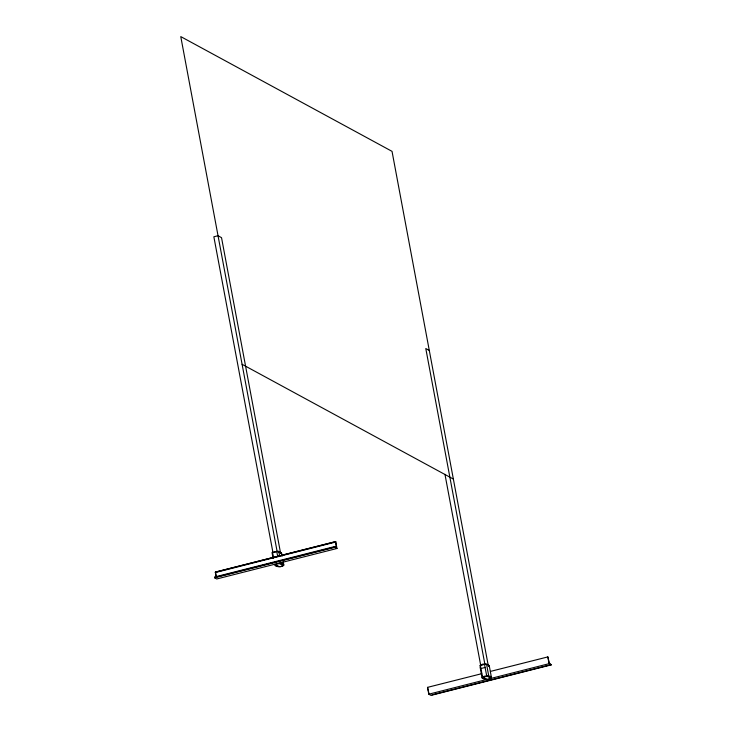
<?xml version="1.0" encoding="UTF-8"?>
<svg xmlns="http://www.w3.org/2000/svg" width="732" height="732" viewBox="0 0 732 732"><rect width="100%" height="100%" fill="white"/><g stroke="black" fill="none" stroke-linecap="round" stroke-linejoin="round"><path stroke-width="1.1" d="M335.631 541.588L336.299 547.316L334.863 546.511L214.586 577.017L214.567 577.777L216.727 578.975L336.995 548.469L335.631 541.588L215.364 572.104L216.141 577.118M334.863 546.511L334.844 547.262L336.995 548.469M275.177 564.482C281.436 570.951 288.865 560.556 275.177 564.482L278.691 566.44M483.834 664.537L480.485 665.717M488.793 666.459L489.241 665.69C487.265 663.146 480.732 663.631 479.853 665.882M482.946 677.283C489.196 683.752 496.625 673.358 482.946 677.283L486.451 679.241M281.674 553.301L278.206 551.196L272.02 552.523L273.109 558.507M274.775 564.253C273.448 567.154 282.525 567.474 283.915 565.25L283.101 561.581M490.623 676.24L491.026 678.408L491.474 677.64C488.134 673.385 475.187 678.317 486.853 679.47M273.988 552.267L276.074 551.736M215.364 572.104L335.723 541.643M215.29 572.57L335.558 542.064M214.513 577.493L336.409 546.612M214.567 577.777L334.844 547.262M480.942 668.517L485.115 667.465M490.422 671.409L547.893 656.906L549.22 662.771L551.233 664.885L430.965 695.4L428.806 694.192L427.525 687.366L481.683 673.696M428.806 694.192L549.082 663.686L551.233 664.885M432.017 694.842L551.187 664.61M278.947 563.192L281.015 563.329L283.714 564.839M485.911 664.345L484.886 664.272L425.786 348.524L429.3 350.482M242.091 364.298L453.364 479.057M547.801 656.86L549.082 663.686M280.85 553.044L277.117 551.471L180.767 36.6L392.032 151.359L488.39 666.239M487.119 676.222L490.623 678.18M279.359 563.42L282.863 565.379M427.525 687.366L428.586 691.731M429.19 693.643L428.76 692.637M489.241 665.69L491.474 677.64M486.542 664.18L488.775 676.13M484.474 664.052L486.716 675.993M444.955 474.309L480.704 665.333M480.302 665.104L482.534 677.054M480.064 666.962L482.095 677.823M281.472 552.889L282.085 556.146M280.63 553.429L221.531 237.68L218.026 235.722L213.854 236.775L272.945 552.532M278.773 551.379L279.587 555.725M276.714 551.251L277.73 556.677M272.542 552.303L273.558 557.738M215.446 572.149L216.361 577.026"/></g></svg>
